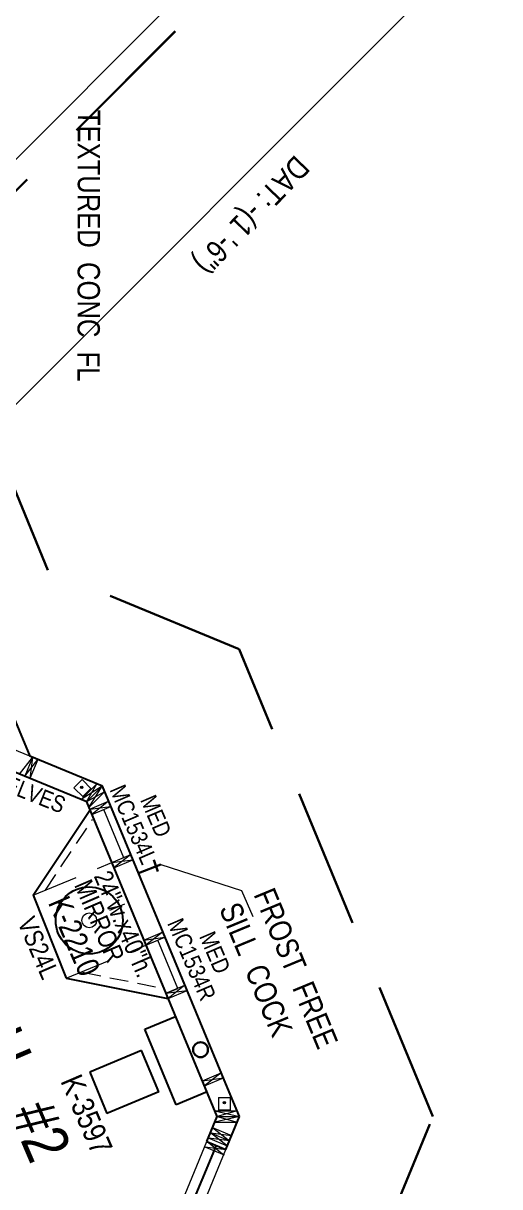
# Model space of a CAD drawing. Header units: inches. Extents: x -10188 to 9179, y -281 to 6710.
# Drawn here: x 3148.9 to 3276.8, y 1635.3 to 1947.5 of the extents above; entities that cross this region are included whole.
import ezdxf

# ---------------------------------------------------------------- set-up
doc = ezdxf.new("R2010")
doc.units = ezdxf.units.IN
doc.header["$MEASUREMENT"] = 0
doc.linetypes.add('CENTER', pattern=[2, 1.25, -0.25, 0.25, -0.25])
doc.linetypes.add('HIDDEN', pattern=[0.375, 0.25, -0.125])
for name, color, linetype in [('CABINETS', 30, 'HIDDEN'), ('CABTOPS', 30, 'Continuous'), ('LLPLUMBING', 102, 'Continuous'), ('LLTEXT', 7, 'Continuous'), ('MILLWORK TEXT', 7, 'Continuous'), ('TEXT', 250, 'Continuous'), ('WALLS', 5, 'Continuous')]:
    doc.layers.add(name, color=color, linetype=linetype)
for name, color, linetype, lineweight in [('CONCRETE', 7, 'Continuous', 20), ('GRID', 1, 'CENTER', 20), ('MILLWORK', 7, 'Continuous', 20), ('PLUMBING', 7, 'Continuous', 20), ('ROOFLINE', 7, 'HIDDEN', 30), ('WALL FRAMING', 7, 'Continuous', 30), ('WINDOWS', 5, 'Continuous', 30)]:
    doc.layers.add(name, color=color, linetype=linetype, lineweight=lineweight)
doc.styles.add('ARCHENT', font='technical.ttf', dxfattribs={"height": 6})
doc.styles.add('ARCHENTLTD', font='technical.ttf', dxfattribs={"height": 0.1875})
doc.dimstyles.new('ARCHENTLTD', dxfattribs={"dimscale": 0.05, "dimtxt": 0.1875, "dimasz": 3, "dimexe": 9, "dimexo": 1, "dimgap": 2.5, "dimtad": 0, "dimdec": 1, "dimzin": 1, "dimdsep": 46, "dimlunit": 4, "dimtxsty": 'ARCHENTLTD', "dimblk": 'ARCHTICK', "dimcen": 6, "dimclrd": 256, "dimclre": 256, "dimclrt": 256, "dimaunit": 1, "dimadec": 0, "dimazin": 0, "dimtfac": 1, "dimtdec": 1, "dimtofl": 0, "dimtmove": 1, "dimatfit": 3, "dimldrblk": 'ARCHTICK', "dimfxl": 1, "dimfrac": 2, "dimtolj": 1, "dimtzin": 0, "dimlwd": 9, "dimlwe": 9, "dimarcsym": 0})

# ---------------------------------------------------------------- blocks, each defined once
blk = doc.blocks.new('_ArchTick')
at = {"color": 0, "linetype": 'ByBlock', "const_width": 0.15}
blk.add_lwpolyline([(-0.5, -0.5), (0.5, 0.5)], dxfattribs=at)

msp = doc.modelspace()

# ---------------------------------------------------------------- hatches: boundary and pattern name
at = {"layer": 'WALL FRAMING', "lineweight": 9, "ltscale": 150}
for points in [[(3164.59, 1742.12, 1), (3164.59, 1742.75, 1)], [(3202.87, 1657.51, 1), (3202.87, 1658.14, 1)]]:
    msp.add_hatch(color=256, dxfattribs=at).paths.add_polyline_path(points)

# ---------------------------------------------------------------- linework, layer by layer
at = {"layer": 'CABINETS', "lineweight": 9, "ltscale": 50}
for p, q in [((3151.51, 1713.49), (3172.62, 1722.24)), ((3160.44, 1691.21), (3181.81, 1700.07))]:
    msp.add_line(p, q, dxfattribs=at)
at = {"layer": 'CABTOPS', "color": 7, "linetype": 'HIDDEN', "lineweight": 20, "ltscale": 20}
for p, q in [((3154.82, 1714.86), (3167.5, 1733.87)), ((3164.81, 1692.82), (3186.77, 1688.47))]:
    msp.add_line(p, q, dxfattribs=at)
at = {"layer": 'CONCRETE', "ltscale": 75}
for p, q in [((3102.53, 1866.66), (3230.29, 1994.53)), ((3121.82, 1820.18), (3276.79, 1975.28))]:
    msp.add_line(p, q, dxfattribs=at)
at = {"layer": 'GRID', "ltscale": 50}
msp.add_line((3170.12, 1742.74), (3081.4, 1779.43), dxfattribs=at)
at = {"layer": 'LLPLUMBING', "color": 5, "linetype": 'Continuous', "lineweight": 30, "ltscale": 25}
for p, q in [((3179.79, 1719.43), (3185.8, 1721.78)), ((3184.98, 1719.87), (3183.92, 1723.03))]:
    msp.add_line(p, q, dxfattribs=at)
at = {"layer": 'MILLWORK', "color": 7, "lineweight": -3, "ltscale": 10}
for p, q in [((3151.51, 1713.49), (3166.77, 1736.35)), ((3160.44, 1691.21), (3187.71, 1685.82))]:
    msp.add_line(p, q, dxfattribs=at)
at = {"layer": 'MILLWORK', "lineweight": 9, "ltscale": 50}
for p, q in [((3167.25, 1735.17), (3170.48, 1736.51)), ((3175.85, 1723.58), (3170.48, 1736.51)), ((3172.62, 1722.24), (3175.86, 1723.59)), ((3181.81, 1700.07), (3185.04, 1701.41)), ((3190.41, 1688.48), (3185.04, 1701.41)), ((3187.18, 1687.14), (3190.41, 1688.48))]:
    msp.add_line(p, q, dxfattribs=at)
at = {"layer": 'MILLWORK', "color": 7, "linetype": 'Continuous', "lineweight": -3, "ltscale": 5}
msp.add_line((3151.51, 1713.49), (3160.44, 1691.21), dxfattribs=at)
at = {"layer": 'PLUMBING', "color": 7, "linetype": 'Continuous', "lineweight": 9, "ltscale": 7.5}
msp.add_line((3176.02, 1711.1), (3172.04, 1709.39), dxfattribs=at)
at = {"layer": 'PLUMBING', "color": 5, "linetype": 'Continuous', "lineweight": -3, "ltscale": 1.5}
for p, q in [((3181.56, 1677.54), (3189.79, 1680.98)), ((3189.92, 1657.23), (3181.56, 1677.54)), ((3180.67, 1671.81), (3166.72, 1665.97)), ((3185.24, 1660.72), (3180.67, 1671.81)), ((3166.72, 1665.97), (3171.36, 1654.9)), ((3185.24, 1660.72), (3171.36, 1654.9)), ((3198.23, 1660.69), (3189.92, 1657.23))]:
    msp.add_line(p, q, dxfattribs=at)
msp.add_circle((3166.59, 1706.75, -178358.1), 9, dxfattribs=at)
at = {"layer": 'PLUMBING', "color": 5, "linetype": 'Continuous', "lineweight": 9, "ltscale": 10}
msp.add_circle((3166.59, 1706.75, -178358.1), 1.98, dxfattribs=at)
at = {"layer": 'PLUMBING', "color": 5, "lineweight": 30, "ltscale": 50}
msp.add_circle((3196.47, 1672.03), 2, dxfattribs=at)
at = {"layer": 'ROOFLINE', "linetype": 'HIDDEN', "ltscale": 150}
for p, q in [((3123.39, 1879.04), (3229.82, 1985.57)), ((3123.39, 1879.05), (3229.81, 1985.56)), ((3123.39, 1879.05), (3155.47, 1800.74)), ((3206.84, 1779.5), (3155.47, 1800.74)), ((3258.86, 1654.13), (3206.84, 1779.5)), ((3222.18, 1565.41), (3258.86, 1654.13))]:
    msp.add_line(p, q, dxfattribs=at)
at = {"layer": 'WALL FRAMING', "lineweight": 9, "ltscale": 150}
for p, q in [((3147.91, 1745.98), (3151.37, 1750.5)), ((3147.92, 1745.98), (3151.38, 1750.5)), ((3149.27, 1745.41), (3152.76, 1749.92)), ((3149.28, 1745.41), (3152.77, 1749.92)), ((3151.37, 1750.5), (3150.66, 1744.84)), ((3151.38, 1750.5), (3150.66, 1744.84)), ((3162.5, 1742.31), (3164.7, 1744.53)), ((3164.7, 1744.53), (3167.23, 1742.01)), ((3162.5, 1742.31), (3165.02, 1739.8)), ((3164.84, 1739.97), (3167.05, 1742.18)), ((3201.3, 1659.22), (3201.31, 1655.66)), ((3201.3, 1659.22), (3204.43, 1659.18)), ((3204.43, 1659.18), (3204.43, 1655.61)), ((3201.31, 1655.91), (3204.43, 1655.91))]:
    msp.add_line(p, q, dxfattribs=at)
at = {"layer": 'WALL FRAMING', "lineweight": 20, "ltscale": 50}
for p, q in [((3151.37, 1750.5), (3149.27, 1745.41)), ((3151.38, 1750.5), (3149.28, 1745.41)), ((3152.76, 1749.92), (3150.66, 1744.84)), ((3152.77, 1749.92), (3150.66, 1744.84))]:
    msp.add_line(p, q, dxfattribs=at)
at = {"layer": 'WALL FRAMING', "lineweight": 20, "ltscale": 150}
for p, q in [((3164.4, 1739.15), (3168.61, 1743.36)), ((3165.9, 1738.53), (3170.11, 1742.74)), ((3166.53, 1737.03), (3170.73, 1741.24)), ((3166.72, 1736.57), (3171.78, 1738.71)), ((3167.3, 1735.19), (3172.37, 1737.33)), ((3172.65, 1722.26), (3177.72, 1724.39)), ((3173.23, 1720.87), (3178.3, 1723.01)), ((3181.22, 1701.45), (3186.29, 1703.59)), ((3181.81, 1700.07), (3186.87, 1702.21)), ((3187.2, 1687.21), (3192.27, 1689.34)), ((3187.79, 1685.82), (3192.85, 1687.96)), ((3196.96, 1663.71), (3202.02, 1665.84)), ((3197.54, 1662.32), (3202.61, 1664.46)), ((3200.33, 1655.59), (3206.28, 1655.59)), ((3200.33, 1652.59), (3206.28, 1652.59)), ((3200.95, 1654.09), (3206.9, 1654.09))]:
    msp.add_line(p, q, dxfattribs=at)
at = {"layer": 'WALL FRAMING', "linetype": 'Continuous', "lineweight": 9, "ltscale": 150}
for p, q in [((3170.11, 1742.74), (3164.4, 1739.15)), ((3165.9, 1738.53), (3168.61, 1743.36)), ((3166.53, 1737.03), (3170.11, 1742.74)), ((3170.7, 1741.28), (3165.87, 1738.57)), ((3166.72, 1736.57), (3172.36, 1737.33)), ((3171.78, 1738.71), (3167.3, 1735.19)), ((3177.72, 1724.39), (3173.23, 1720.87)), ((3172.65, 1722.26), (3178.29, 1723.01)), ((3181.22, 1701.45), (3186.87, 1702.2)), ((3186.29, 1703.59), (3181.81, 1700.07)), ((3187.2, 1687.21), (3192.85, 1687.96)), ((3192.27, 1689.34), (3187.79, 1685.82)), ((3196.96, 1663.71), (3202.6, 1664.46)), ((3202.02, 1665.84), (3197.54, 1662.32)), ((3200.33, 1655.59), (3206.9, 1654.09)), ((3206.28, 1655.59), (3200.95, 1654.09)), ((3206.9, 1654.09), (3200.33, 1652.59)), ((3200.95, 1654.09), (3206.28, 1652.59)), ((3203.64, 1646.2), (3199.11, 1649.73)), ((3199.11, 1649.73), (3204.79, 1648.97)), ((3199.69, 1651.12), (3204.21, 1647.59)), ((3204.21, 1647.59), (3198.57, 1648.33))]:
    msp.add_line(p, q, dxfattribs=at)
at = {"layer": 'WALL FRAMING', "lineweight": 20, "ltscale": 75}
for p, q in [((3199.11, 1649.73), (3204.23, 1647.58)), ((3199.69, 1651.12), (3204.81, 1648.97)), ((3198.52, 1648.35), (3203.65, 1646.2))]:
    msp.add_line(p, q, dxfattribs=at)
at = {"layer": 'WALL FRAMING', "linetype": 'HIDDEN', "lineweight": 20, "ltscale": 25}
msp.add_line((3197.67, 1646), (3202.79, 1643.85), dxfattribs=at)
at = {"layer": 'WALL FRAMING', "linetype": 'HIDDEN', "lineweight": 9, "ltscale": 25}
for p, q in [((3197.67, 1646), (3203.35, 1645.24)), ((3198.25, 1647.38), (3202.77, 1643.85))]:
    msp.add_line(p, q, dxfattribs=at)
at = {"layer": 'WALL FRAMING', "lineweight": 9, "ltscale": 150}
for centre in [(3164.59, 1742.43), (3202.87, 1657.82)]:
    msp.add_circle(centre, 0.312, dxfattribs=at)
at = {"layer": 'WALL FRAMING', "color": 9, "linetype": 'Continuous', "lineweight": 5, "ltscale": 150}
for centre in [(3164.59, 1742.43), (3202.87, 1657.82)]:
    msp.add_circle(centre, 0.312, dxfattribs=at)
at = {"layer": 'WALLS', "color": 4, "ltscale": 75}
for p, q in [((3085.1, 1908.64), (3150.61, 1750.81)), ((3165.91, 1738.53), (3117.89, 1758.39)), ((3165.91, 1738.53), (3117.89, 1758.39)), ((3170.12, 1742.74), (3150.61, 1750.81)), ((3189.47, 1696.12), (3170.12, 1742.74)), ((3200.95, 1654.09), (3165.91, 1738.53)), ((3203.26, 1662.87), (3189.47, 1696.12)), ((3206.9, 1654.09), (3203.26, 1662.87)), ((3198.19, 1647.41), (3200.95, 1654.09)), ((3203.26, 1645.28), (3206.9, 1654.09)), ((3198.14, 1647.43), (3203.26, 1645.28))]:
    msp.add_line(p, q, dxfattribs=at)
at = {"layer": 'WALLS', "color": 4, "lineweight": 20, "ltscale": 75}
for p, q in [((3184.43, 1614.14), (3198.19, 1647.41)), ((3189.51, 1612.01), (3203.26, 1645.28))]:
    msp.add_line(p, q, dxfattribs=at)
at = {"layer": 'WINDOWS', "lineweight": 25, "ltscale": 75}
msp.add_line((3200.67, 1646.36), (3186.73, 1613.17), dxfattribs=at)

# ---------------------------------------------------------------- texts
at = {"layer": 'CABINETS', "color": 7, "linetype": 'Continuous', "lineweight": 30, "insert": (3158.64, 1692.47), "char_height": 5, "attachment_point": 3, "rotation": 293.2989, "style": 'ARCHENTLTD'}
msp.add_mtext('VS24L\\P\\P  ', dxfattribs=at)
at = {"layer": 'LLTEXT', "lineweight": 9, "ltscale": 1.5, "insert": (3216.17, 1716.03), "char_height": 6, "attachment_point": 1, "rotation": 292.5, "style": 'ARCHENT'}
msp.add_mtext('FROST  FREE  \\PSILL  COCK', dxfattribs=at)
at = {"layer": 'MILLWORK TEXT', "linetype": 'Continuous', "lineweight": 30, "char_height": 4.5, "attachment_point": 3, "style": 'ARCHENTLTD'}
for s, insert, rotation in [('(2) SHELVES \\P  ', (3160.7, 1739.56), 338.2989), ('MC1534L \\P  ', (3184.93, 1723.12), 293.2989), ('MED \\P  ', (3188.85, 1730.38), 293.2989), ('MC1534R \\P  ', (3200.76, 1686.49), 293.2989), ('MED \\P  ', (3204.68, 1693.75), 293.2989)]:
    msp.add_mtext(s, dxfattribs=dict(at, insert=insert, rotation=rotation))
at = {"layer": 'PLUMBING', "color": 5, "linetype": 'Continuous', "char_height": 6, "attachment_point": 3, "rotation": 293.2989, "style": 'ARCHENTLTD'}
for s, insert in [('K-2210\\P\\P  ', (3169.74, 1693.54)), ('K-3597\\P\\P  ', (3173.06, 1645.64))]:
    msp.add_mtext(s, dxfattribs=dict(at, insert=insert))
at = {"layer": 'TEXT', "color": 7, "linetype": 'Continuous', "lineweight": 30, "ltscale": 1.5, "insert": (3169.42, 1851.37), "char_height": 6, "attachment_point": 3, "rotation": 269.9058, "style": 'ARCHENTLTD'}
msp.add_mtext('TEXTURED  CONC  FL\\P{\\H1.999x;  }', dxfattribs=at)
at = {"layer": 'TEXT', "linetype": 'Continuous', "insert": (3226.23, 1908.29), "char_height": 6, "width": 271, "attachment_point": 1, "rotation": 226.0514, "style": 'ARCHENTLTD'}
msp.add_mtext('DAT: -(1 \'-6")', dxfattribs=at)
at = {"layer": 'TEXT', "linetype": 'Continuous', "lineweight": 30, "ltscale": 1.5, "insert": (3138.86, 1684.72), "char_height": 12, "attachment_point": 5, "rotation": 293.0769, "style": 'ARCHENTLTD'}
msp.add_mtext('    B A T H   #2', dxfattribs=at)
at = {"layer": 'WINDOWS', "color": 7, "linetype": 'Continuous', "lineweight": 9, "insert": (3176.25, 1696.93), "char_height": 5, "attachment_point": 3, "rotation": 293.2989, "style": 'ARCHENTLTD'}
msp.add_mtext('MIRROR\\P\\P  ', dxfattribs=at)
at = {"layer": 'WINDOWS', "color": 7, "linetype": 'Continuous', "lineweight": 30, "insert": (3184.26, 1692.93), "char_height": 5, "attachment_point": 3, "rotation": 293.2989, "style": 'ARCHENTLTD'}
msp.add_mtext('24"w.x40"h.\\P\\P  ', dxfattribs=at)

# ---------------------------------------------------------------- leaders
at = {"layer": 'TEXT', "color": 7, "linetype": 'Continuous', "lineweight": 9, "ltscale": 25}
msp.add_leader([(3185.8, 1721.78), (3207.48, 1714.8), (3210.53, 1707.81)], dimstyle='ARCHENTLTD', override={"dimgap": 1, "dimtad": 0}, dxfattribs=at)

doc.saveas('drawing.dxf')
